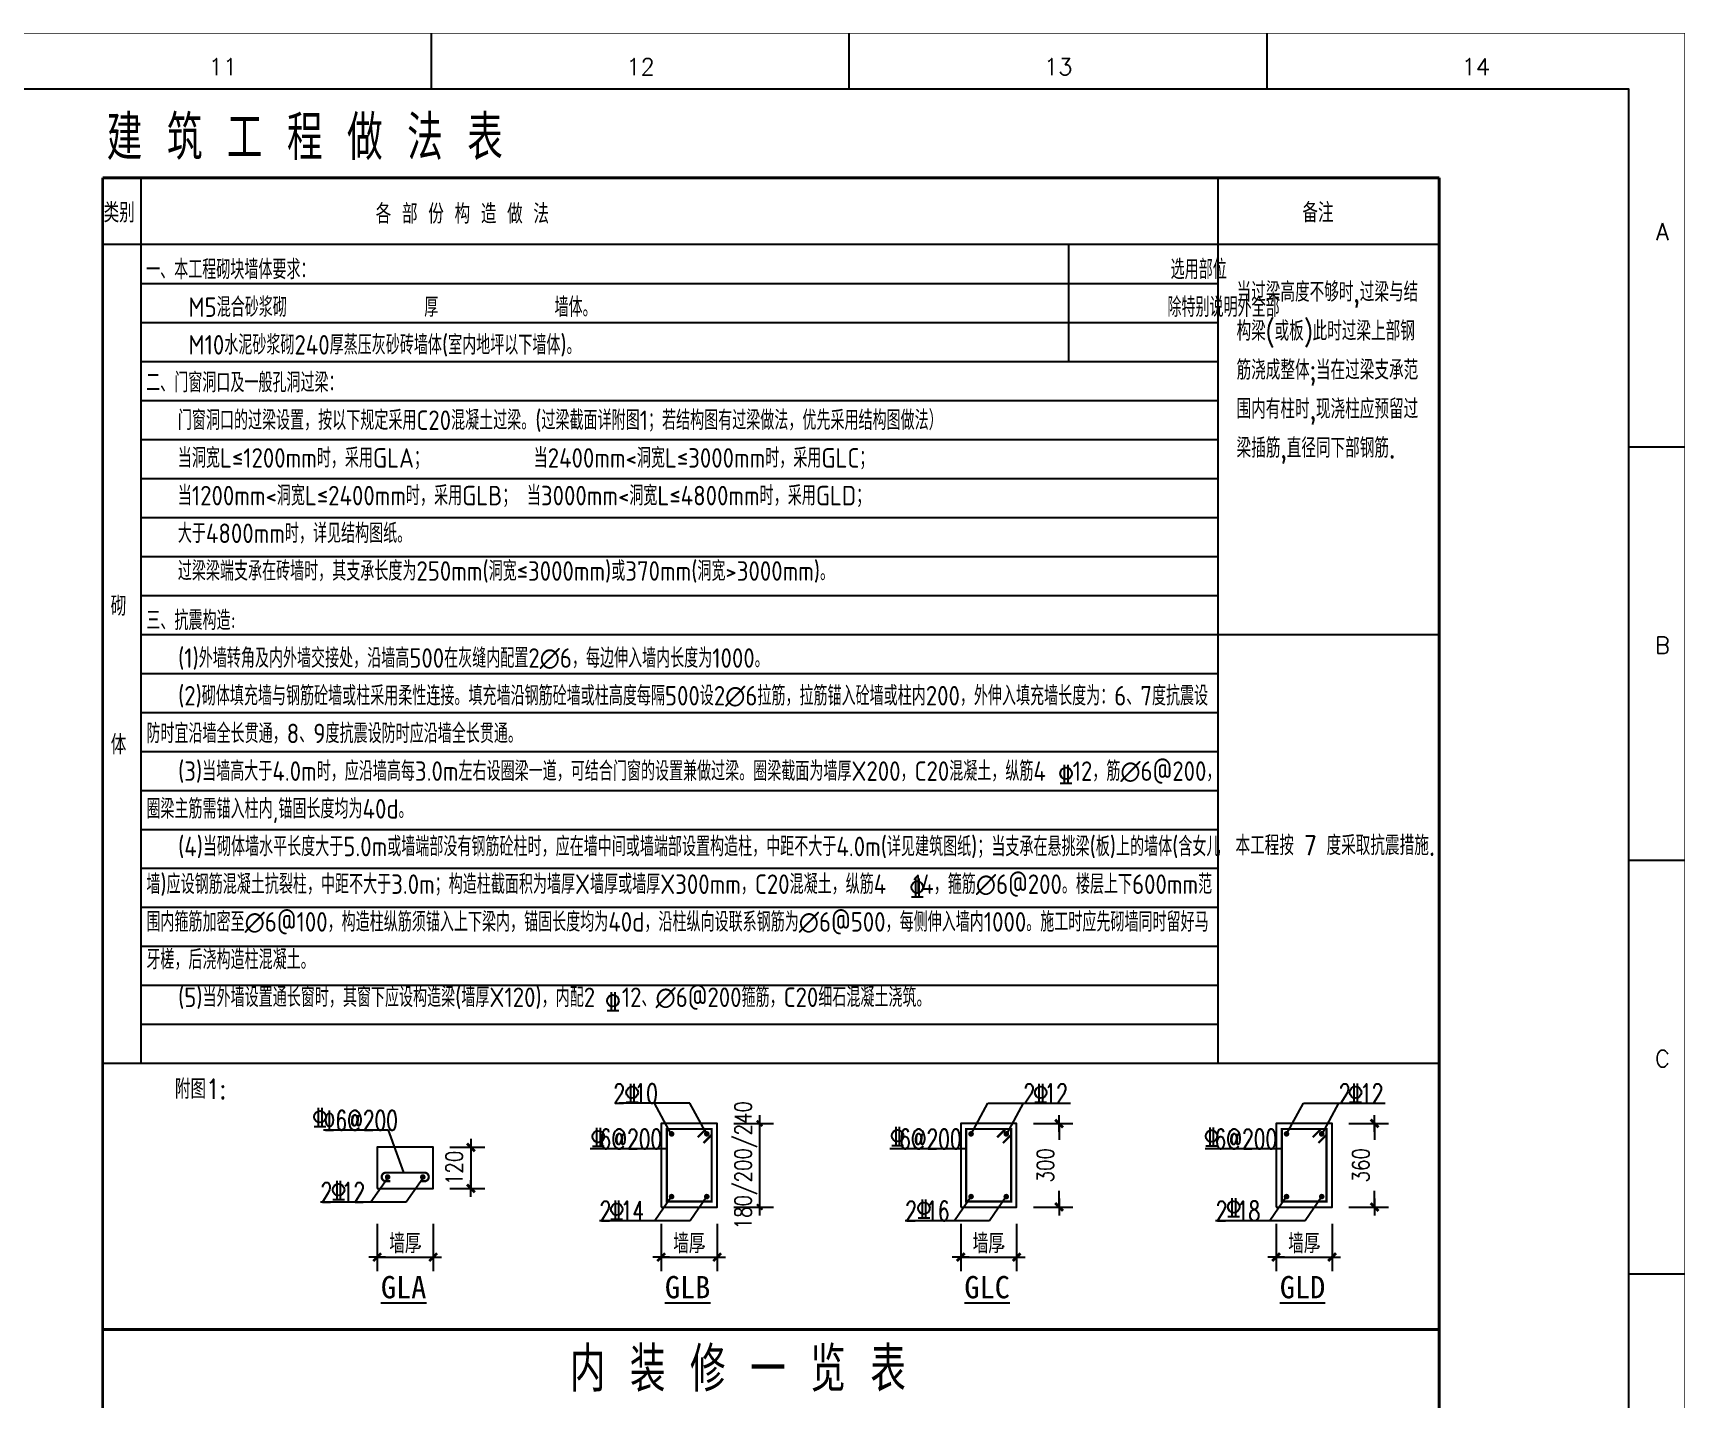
# Model space of a CAD drawing. Header units: millimetres. Extents: x 172649 to 472543, y 238332 to 449264.
# Drawn here: x 390762 to 420425, y 424716 to 449244 of the extents above; entities that cross this region are included whole.
import ezdxf
from ezdxf.enums import TextEntityAlignment as Align

# ---------------------------------------------------------------- set-up
doc = ezdxf.new("R2010")
doc.units = ezdxf.units.MM
doc.header["$LTSCALE"] = 1000
for name, color, linetype in [('BAR', 1, 'Continuous'), ('NOTES', 4, 'Continuous'), ('PUB_DIM', 3, 'Continuous'), ('PUB_TEXT', 7, 'Continuous'), ('工程做法表', 251, 'Continuous')]:
    doc.layers.add(name, color=color, linetype=linetype)
doc.styles.add('BIGFONT', font='geditxt.shx', dxfattribs={"bigfont": 'hztxt.shx'})
doc.styles.add('DIM_FONT', font='SIMPLEX.shx', dxfattribs={"width": 0.8})
doc.styles.add('HZ', font='geditxt.shx', dxfattribs={"width": 0.75, "bigfont": 'hzfs_1.shx'})
doc.styles.add('ST', font='SimSun.ttf', dxfattribs={"width": 0.8})
doc.styles.get("Standard").update_dxf_attribs({"font": 'txt', "bigfont": 'gbcbig.shx'})
doc.dimstyles.new('DIMN', dxfattribs={"dimtxt": 300, "dimasz": 1, "dimexe": 250, "dimexo": 300, "dimgap": 150, "dimtad": 1, "dimdec": 0, "dimzin": 0, "dimdsep": 46, "dimtxsty": 'DIM_FONT', "dimblk": '_DIMX', "dimcen": 0.09, "dimclrt": 7, "dimadec": 0, "dimazin": 0, "dimtfac": 1, "dimtdec": 0, "dimtix": 1, "dimtmove": 2, "dimatfit": 3, "dimldrblk": '_DIMX', "dimfxl": 1, "dimtolj": 1, "dimtzin": 0, "dimarcsym": 0})

# ---------------------------------------------------------------- blocks, each defined once
blk = doc.blocks.new('_DIMX')
blk.add_line((-150, 0), (150, 0))
at = {"const_width": 50}
blk.add_lwpolyline([(-70, -70), (70, 70)], dxfattribs=at)
blk = doc.blocks.new('*D27')
at = {"layer": 'DEFPOINTS', "color": 0}
for p in [(397948, 429235), (397948, 428498), (398625, 428498)]:
    blk.add_point(p, dxfattribs=at)
at = {"layer": 'PUB_DIM', "color": 0, "lineweight": -2}
for p, q in [((398248, 429235), (398875, 429235)), ((398625, 429236), (398625, 429237)), ((398625, 429235), (398625, 428498)), ((398248, 428498), (398875, 428498)), ((398625, 428497), (398625, 428496))]:
    blk.add_line(p, q, dxfattribs=at)
for p, rotation in [((398625, 429235), 270), ((398625, 428498), 90)]:
    blk.add_blockref('_DIMX', p, dxfattribs=dict(at, rotation=rotation))
at = {"layer": 'PUB_DIM', "color": 7, "insert": (398325, 428866), "char_height": 300, "attachment_point": 5, "rotation": 90, "style": 'DIM_FONT'}
blk.add_mtext('\\A1;120', dxfattribs=at)
blk = doc.blocks.new('_ArchTick')
at = {"color": 0, "linetype": 'ByBlock', "const_width": 0.4}
blk.add_lwpolyline([(-0.5, -0.5), (0.5, 0.5)], dxfattribs=at)
blk = doc.blocks.new('*D28')
at = {"layer": 'DEFPOINTS', "color": 0}
for p in [(408425, 429663), (408425, 428163), (409186, 428163)]:
    blk.add_point(p, dxfattribs=at)
at = {"layer": 'PUB_DIM', "color": 0, "lineweight": -2}
for p, q in [((408725, 429663), (409436, 429663)), ((409186, 429662), (409186, 429372)), ((409186, 428164), (409186, 428455)), ((408725, 428163), (409436, 428163))]:
    blk.add_line(p, q, dxfattribs=at)
for p, rotation in [((409186, 429663), 90), ((409186, 428163), 270)]:
    blk.add_blockref('_DIMX', p, dxfattribs=dict(at, rotation=rotation))
at = {"layer": 'PUB_DIM', "color": 7, "insert": (408940, 428913), "char_height": 300, "attachment_point": 5, "rotation": 90, "style": 'DIM_FONT'}
blk.add_mtext('\\A1;300', dxfattribs=at)
blk = doc.blocks.new('*D29')
at = {"layer": 'DEFPOINTS', "color": 0}
for p in [(414089, 429663), (414089, 428163), (414851, 428163)]:
    blk.add_point(p, dxfattribs=at)
at = {"layer": 'PUB_DIM', "color": 0, "lineweight": -2}
for p, q in [((414389, 429663), (415101, 429663)), ((414851, 429662), (414851, 429372)), ((414851, 428164), (414851, 428455)), ((414389, 428163), (415101, 428163))]:
    blk.add_line(p, q, dxfattribs=at)
for p, rotation in [((414851, 429663), 90), ((414851, 428163), 270)]:
    blk.add_blockref('_DIMX', p, dxfattribs=dict(at, rotation=rotation))
at = {"layer": 'PUB_DIM', "color": 7, "insert": (414605, 428913), "char_height": 300, "attachment_point": 5, "rotation": 90, "style": 'DIM_FONT'}
blk.add_mtext('\\A1;360', dxfattribs=at)
blk = doc.blocks.new('GEDI_WK_A11')
at = {"color": 3}
for p, q in [((825, 584), (825, 594)), ((900, 584), (900, 594)), ((975, 584), (975, 594)), ((1040, 519.75), (1050, 519.75)), ((1040, 445.5), (1050, 445.5)), ((1040, 371.25), (1050, 371.25))]:
    blk.add_line(p, q, dxfattribs=at)
blk.add_lwpolyline([(0, 0, 0.1, 0.1, 0), (1050, 0, 0.1, 0.1, 0), (1050, 594, 0.1, 0.1, 0), (0, 594, 0.1, 0.1, 0)], format="xyseb", close=True, dxfattribs=at)
blk.add_lwpolyline([(25, 10), (1040, 10), (1040, 584), (25, 584)], close=True, dxfattribs=at)
for s, p in [('11', (787.5, 588)), ('12', (862.5, 588)), ('13', (937.5, 588)), ('14', (1012.5, 588))]:
    blk.add_text(s, height=3, dxfattribs=at).set_placement(p, align=Align.MIDDLE)
for s, p in [('A', (1046, 556.88)), ('B', (1046, 482.62)), ('C', (1046, 408.38))]:
    blk.add_text(s, height=3, dxfattribs=at).set_placement(p, align=Align.CENTER)

msp = doc.modelspace()

# ---------------------------------------------------------------- linework, layer by layer
at = {"color": 3}
for points in [[(402041.9, 428163.2), (403047.1, 428163.2), (403047.1, 429663.2), (402041.9, 429663.2)], [(407419.5, 428163.2), (408424.6, 428163.2), (408424.6, 429663.2), (407419.5, 429663.2)], [(413084.2, 428163.2), (414089.3, 428163.2), (414089.3, 429663.2), (413084.2, 429663.2)], [(396942.8, 428498), (397948, 428498), (397948, 429234.9), (396942.8, 429234.9)]]:
    msp.add_lwpolyline(points, close=True, dxfattribs=at)
at = {"layer": 'BAR', "color": 3, "const_width": 40}
for points in [[(402141.9, 428263.2), (402947.1, 428263.2), (402947.1, 429563.2), (402141.9, 429563.2)], [(407519.5, 428263.2), (408324.6, 428263.2), (408324.6, 429563.2), (407519.5, 429563.2)], [(413184.2, 428263.2), (413989.3, 428263.2), (413989.3, 429563.2), (413184.2, 429563.2)]]:
    msp.add_lwpolyline(points, close=True, dxfattribs=at)
at = {"layer": 'BAR', "color": 3, "const_width": 50}
for points in [[(402203.5, 429476.3, 1), (402253.5, 429476.3, 1)], [(402885.5, 429476.3, -1), (402835.5, 429476.3, -1)], [(407581.1, 429476.3, 1), (407631.1, 429476.3, 1)], [(408263, 429476.3, -1), (408213, 429476.3, -1)], [(413245.8, 429476.3, 1), (413295.8, 429476.3, 1)], [(413927.7, 429476.3, -1), (413877.7, 429476.3, -1)], [(397104.4, 428701.2, -1), (397154.4, 428701.2, -1)], [(397786.3, 428701.2, 1), (397736.3, 428701.2, 1)], [(402203.5, 428350.1, -1), (402253.5, 428350.1, -1)], [(402885.5, 428350.1, 1), (402835.5, 428350.1, 1)], [(407581.1, 428350.1, -1), (407631.1, 428350.1, -1)], [(408263, 428350.1, 1), (408213, 428350.1, 1)], [(413245.8, 428350.1, -1), (413295.8, 428350.1, -1)], [(413927.7, 428350.1, 1), (413877.7, 428350.1, 1)]]:
    msp.add_lwpolyline(points, format="xyb", close=True, dxfattribs=at)
at = {"layer": 'BAR', "color": 3, "const_width": 40}
for points in [[(402846.9, 429563.2), (402698.4, 429414.8)], [(408224.4, 429563.2), (408076, 429414.8)], [(413889.1, 429563.2), (413740.7, 429414.8)], [(402947.1, 429458.7), (402800.8, 429312.5)], [(408324.6, 429458.7), (408178.3, 429312.5)], [(413989.3, 429458.7), (413843, 429312.5)]]:
    msp.add_lwpolyline(points, dxfattribs=at)
msp.add_lwpolyline([(397175.4, 428625.4), (397100.7, 428625.4, -0.9975639), (397100.3, 428780.7, -0.0015201), (397100.6, 428780.7), (397790.2, 428780.7, -0.0013339), (397790.4, 428780.7, -0.9978618), (397790, 428625.4), (397715.3, 428625.4)], format="xyb", dxfattribs=at)
at = {"layer": 'NOTES', "color": 3}
for p, q in [((402558.6, 430025), (401285.4, 430025)), ((402219.7, 429469.2), (401919.7, 430025)), ((402858.6, 429469.2), (402558.6, 430025)), ((407608, 429469.2), (407908, 430025)), ((407908, 430025), (409390.3, 430025)), ((408246.8, 429469.2), (408546.8, 430025)), ((413272.7, 429469.2), (413572.7, 430025)), ((413572.7, 430025), (415044.1, 430025)), ((413911.5, 429469.2), (414211.5, 430025)), ((397143.9, 429543.8), (395980.7, 429543.8)), ((397419, 428780.7), (397143.9, 429543.8)), ((402141.9, 429209.1), (400767.4, 429209.1)), ((407519.5, 429209.1), (406145, 429209.1)), ((413184.2, 429209.1), (411809.6, 429209.1)), ((397129.4, 428676.2), (396829.4, 428252.1)), ((397761.3, 428676.2), (397461.3, 428252.1)), ((402228.5, 428350.1), (401928.5, 427917.4)), ((402860.5, 428350.1), (402560.5, 427917.4)), ((407606.1, 428350.1), (407306.1, 427917.4)), ((408238, 428350.1), (407938, 427917.4)), ((413270.8, 428350.1), (412970.8, 427917.4)), ((413902.7, 428350.1), (413602.7, 427917.4)), ((397461.3, 428252.1), (395925.9, 428252.1)), ((402560.5, 427917.4), (400936.4, 427917.4)), ((407938, 427917.4), (406422.8, 427917.4)), ((413602.7, 427917.4), (411997.8, 427917.4))]:
    msp.add_line(p, q, dxfattribs=at)
at = {"layer": 'PUB_DIM'}
for p, q in [((403808.7, 429813.2), (403808.7, 428013.2)), ((403347.1, 429663.2), (404058.7, 429663.2)), ((403347.1, 428163.2), (404058.7, 428163.2))]:
    msp.add_line(p, q, dxfattribs=at)
at = {"layer": 'PUB_TEXT'}
for p, q in [((409280.5, 436105.9), (409280.5, 435773.4)), ((409343.5, 436105.9), (409343.5, 435773.4)), ((409207, 435773.4), (409417, 435773.4)), ((406607.5, 434063.9), (406607.5, 433731.4)), ((406670.5, 434063.9), (406670.5, 433731.4)), ((406534, 433731.4), (406744, 433731.4)), ((401143.5, 432023.9), (401143.5, 431691.4)), ((401206.5, 432023.9), (401206.5, 431691.4)), ((401070, 431691.4), (401280, 431691.4)), ((401489.2, 430377.3), (401489.2, 430044.8)), ((401552.2, 430377.3), (401552.2, 430044.8)), ((408825.2, 430377.3), (408825.2, 430044.8)), ((408888.2, 430377.3), (408888.2, 430044.8)), ((414477.2, 430379.3), (414477.2, 430046.8)), ((414540.2, 430379.3), (414540.2, 430046.8)), ((395884.2, 429941.3), (395884.2, 429608.8)), ((395947.2, 429941.3), (395947.2, 429608.8)), ((401415.7, 430044.8), (401625.7, 430044.8)), ((408751.7, 430044.8), (408961.7, 430044.8)), ((414403.7, 430046.8), (414613.7, 430046.8)), ((395810.7, 429608.8), (396020.7, 429608.8)), ((400880.2, 429585.3), (400880.2, 429252.8)), ((400943.2, 429585.3), (400943.2, 429252.8)), ((406254.2, 429600.3), (406254.2, 429267.8)), ((406317.2, 429600.3), (406317.2, 429267.8)), ((411892.2, 429593.3), (411892.2, 429260.8)), ((411955.2, 429593.3), (411955.2, 429260.8)), ((400806.7, 429252.8), (401016.7, 429252.8)), ((406180.7, 429267.8), (406390.7, 429267.8)), ((411818.7, 429260.8), (412028.7, 429260.8)), ((396216.2, 428630.3), (396216.2, 428297.8)), ((396279.2, 428630.3), (396279.2, 428297.8)), ((396142.7, 428297.8), (396352.7, 428297.8)), ((401213.2, 428279.3), (401213.2, 427946.8)), ((401276.2, 428279.3), (401276.2, 427946.8)), ((406727.2, 428298.3), (406727.2, 427965.8)), ((406790.2, 428298.3), (406790.2, 427965.8)), ((412291.2, 428323.3), (412291.2, 427990.8)), ((412354.2, 428323.3), (412354.2, 427990.8)), ((401139.7, 427946.8), (401349.7, 427946.8)), ((406653.7, 427965.8), (406863.7, 427965.8)), ((412217.7, 427990.8), (412427.7, 427990.8))]:
    msp.add_line(p, q, dxfattribs=at)
for centre in [(409312, 435948.4), (406639, 433906.4), (401175, 431866.4), (401520.7, 430219.8), (408856.7, 430219.8), (414508.7, 430221.8), (395915.7, 429783.8), (400911.7, 429427.8), (406285.7, 429442.8), (411923.7, 429435.8), (396247.7, 428472.8), (401244.7, 428121.8), (406758.7, 428140.8), (412322.7, 428165.8)]:
    msp.add_circle(centre, 105, dxfattribs=at)
at = {"layer": '工程做法表', "const_width": 50}
for points in [[(416011.5, 446644.7), (392011.5, 446644.7)], [(416011.5, 446644.7), (416011.5, 397718), (392011.5, 397718), (392011.5, 446644.7)], [(392008.9, 425963.4), (416011.5, 425963.4)], [(392008.9, 425963.4), (416008.9, 425963.4)]]:
    msp.add_lwpolyline(points, dxfattribs=at)
at = {"layer": '工程做法表'}
for points in [[(392698.8, 446644.7), (392698.8, 430744.7)], [(412036.5, 446644.7), (412036.5, 430744.7)], [(416011.4, 445444.7), (392011.4, 445444.7)], [(409356.5, 445444.7), (409356.5, 443344.7)], [(392703.1, 444744.7), (412036.5, 444744.7)], [(392703.1, 444044.7), (412036.5, 444044.7)], [(392703.1, 443344.7), (412036.5, 443344.7)], [(392703.1, 442644.7), (412036.5, 442644.7)], [(392703.1, 441944.7), (412036.5, 441944.7)], [(392703.1, 441244.7), (412036.5, 441244.7)], [(392703.1, 440544.7), (412036.5, 440544.7)], [(392703.1, 439844.7), (412036.5, 439844.7)], [(392703.1, 439144.7), (412036.5, 439144.7)], [(392703.1, 438444.7), (416011.5, 438444.7)], [(392703.1, 437744.7), (412036.5, 437744.7)], [(392703.1, 437044.7), (412036.5, 437044.7)], [(392703.1, 436344.7), (412036.5, 436344.7)], [(392703.1, 435644.7), (412036.5, 435644.7)], [(392703.1, 434944.7), (412036.5, 434944.7)], [(392703.1, 434244.7), (412036.5, 434244.7)], [(392703.1, 433544.7), (412036.5, 433544.7)], [(392703.1, 432844.7), (412036.5, 432844.7)], [(392703.1, 432144.7), (412036.5, 432144.7)], [(392703.1, 431444.7), (412036.5, 431444.7)], [(392011.4, 430744.7), (416011.4, 430744.7)]]:
    msp.add_lwpolyline(points, dxfattribs=at)

# ---------------------------------------------------------------- block references
at = {"xscale": 100, "yscale": 100, "zscale": 100}
msp.add_blockref('GEDI_WK_A11', (315419.8, 389838.8), dxfattribs=at)
at = {"layer": 'PUB_DIM', "xscale": 100, "yscale": 100, "zscale": 100}
for p, rotation in [((403808.7, 429663.2), 90), ((403808.7, 428163.2), 270)]:
    msp.add_blockref('_ArchTick', p, dxfattribs=dict(at, rotation=rotation))

# ---------------------------------------------------------------- texts
at = {"layer": 'NOTES', "color": 3, "style": 'ST'}
for s, p in [('%%uGLA', (397008.7, 426524)), ('%%UGLB', (402107.8, 426524)), ('%%UGLC', (407485.3, 426524)), ('%%UGLD', (413150, 426524))]:
    msp.add_text(s, height=400, dxfattribs=at).set_placement(p)
at = {"layer": 'PUB_DIM', "color": 7, "insert": (403562.4, 428913.2), "char_height": 300, "attachment_point": 5, "rotation": 90, "style": 'DIM_FONT'}
msp.add_mtext('\\A1;180/200/240', dxfattribs=at)
at = {"layer": 'PUB_TEXT', "style": 'HZ'}
for s, height, width, p in [('建 筑 工 程 做 法 表 ', 800, 0.8, (392085, 446963.9)), ('2 10', 350, 0.7, (401184.7, 430025)), ('2 12', 350, 0.7, (408546.8, 430025)), ('2 12', 350, 0.7, (414211.5, 430025)), ('%%1316@200', 350, 0.7, (395980.7, 429543.8)), (' 6@200', 350, 0.7, (400767.4, 429209.1)), (' 6@200', 350, 0.7, (406145, 429209.1)), (' 6@200', 350, 0.7, (411809.6, 429209.1)), ('2 12', 350, 0.7, (395925.9, 428252.1)), ('2 14', 350, 0.7, (400936.4, 427917.4)), ('2 16', 350, 0.7, (406422.8, 427917.4)), ('2 18', 350, 0.7, (411998, 427917.4)), (' 内 装 修 一 览 表 ', 800, 0.8, (399962.3, 424848.9))]:
    msp.add_text(s, height=height, dxfattribs=dict(at, width=width)).set_placement(p)
at = {"layer": 'PUB_TEXT', "linetype": 'Continuous', "style": 'BIGFONT', "width": 0.8}
for s, p in [('类别', (392309.3, 445842.7)), ('备注', (413835.1, 445842.7)), ('砌', (392297.5, 438779.7)), ('体', (392297.5, 436291.5))]:
    msp.add_text(s, height=350, dxfattribs=at).set_placement(p, align=Align.CENTER)
for s, p in [('各 部 份 构 造 做 法', (396915.5, 445821.6)), ('附图1:', (393308.6, 430106.4)), ('墙厚', (397159.3, 427332.2)), ('墙厚', (402258.4, 427332.2)), ('墙厚', (407635.9, 427332.2)), ('墙厚', (413300.6, 427332.2))]:
    msp.add_text(s, height=350, dxfattribs=at).set_placement(p)
at = {"layer": 'PUB_TEXT', "linetype": 'Continuous', "char_height": 350, "attachment_point": 1}
for s, insert, width, line_spacing_factor, style in [('\\A1;{\\Fgbenor,gbcbig|c134;\\W1;一、本工程砌块墙体要求：                                                                                 选用部位\\P    M5混合砂浆砌 \\C6;            \\C256;厚           墙体。                                                      除特别说明外全部\\P    M10水泥砂浆砌240厚蒸压灰砂砖墙体(室内地坪以下墙体)。\\P二、门窗洞口及一般孔洞过梁：  \\P   门窗洞口的过梁设置，按以下规定采用C20混凝土过梁。(过梁截面详附图1；若结构图有过梁做法，优先采用结构图做法）  \\P   当洞宽L≤1200mm时，采用GLA；          当2400mm<洞宽L≤3000mm时，采用GLC；\\P   当1200mm<洞宽L≤2400mm时，采用GLB； 当3000mm<洞宽L≤4800mm时，采用GLD； \\P   大于4800mm时，详见结构图纸。\\P   过梁梁端支承在砖墙时，其支承长度为250mm(洞宽≤3000mm)或370mm(洞宽>3000mm)。}', (392793.1, 445173.5), 19243.407, 1.16, 'BIGFONT'), ('当过梁高度不够时,过梁与结构梁(或板)此时过梁上部钢筋浇成整体;当在过梁支承范围内有柱时,现浇柱应预留过梁插筋,直径同下部钢筋.', (412373, 444768.7), 3394.279, 1.2, 'HZ'), ('\\A1;{\\Fgbenor,gbcbig|c134;\\W1;三、抗震构造:\\P   (1)外墙转角及内外墙交接处，沿墙高500在灰缝内配置2∅6，每边伸入墙内长度为1000。\\P   (2)砌体填充墙与钢筋砼墙或柱采用柔性连接。填充墙沿钢筋砼墙或柱高度每隔\\C6;500\\C256;设2∅6拉筋，拉筋锚入砼墙或柱内200，外伸入填充墙长度为：6、7度抗震设防时宜沿墙全长贯通，8、9度抗震设防时应沿墙全长贯通。 \\P   (3)当墙高大于4.0m时，应沿墙高每3.0m左右设圈梁一道，可结合门窗的设置兼做过梁。圈梁截面为墙厚X200，C20混凝土，纵筋4\\Fgeditxt,dxt|c134;  \\Fgbenor,gbcbig|c134;12，筋∅6@200， 圈梁主筋需锚入柱内,锚固长度均为40d。\\P   (4)当砌体墙水平长度大于5.0m或墙端部没有钢筋砼柱时，应在墙中间或墙端部设置构造柱，中距不大于4.0m(详见建筑图纸)；当支承在悬挑梁(板)上的墙体(含女儿墙)应设钢筋混凝土抗裂柱，中距不大于3.0m；构造柱截面积为墙厚X墙厚或墙厚X300mm，C20混凝土，纵筋4\\Fgeditxt,dxt|c134;  \\Fgbenor,gbcbig|c134;14，箍筋∅6@200。楼层上下600mm范围内箍筋加密至∅6@100，构造柱纵筋须锚入上下梁内，锚固长度均为40d，沿柱纵向设联系钢筋为∅6@500，每侧伸入墙内1000。施工时应先砌墙同时留好马牙槎，后浇构造柱混凝土。\\P   (5)当外墙设置通长窗时，其窗下应设构造梁(墙厚X120)，内配2\\Fgeditxt,dxt|c134;  \\Fgbenor,gbcbig|c134;12、∅6@200箍筋，C20细石混凝土浇筑。}', (392797.3, 438872.5), 19243.407, 1.16, 'BIGFONT'), ('本工程按 {\\C6;7} 度采取抗震措施.', (412353.6, 434830.8), 3394.279, 1.2, 'HZ')]:
    msp.add_mtext(s, dxfattribs=dict(at, insert=insert, width=width, line_spacing_factor=line_spacing_factor, style=style))

# ---------------------------------------------------------------- dimensions: what is measured, and where the dimension line sits
at = {"layer": 'PUB_DIM'}
for base, p1, p2, text, picture, middle in [((409186.2, 428163.2), (408424.6, 429663.2), (408424.6, 428163.2), '300', '*D28', (408940, 428913.2)), ((414850.9, 428163.2), (414089.3, 429663.2), (414089.3, 428163.2), '360', '*D29', (414604.7, 428913.2))]:
    dim = msp.add_linear_dim(base=base, p1=p1, p2=p2, angle=270, text=text, dimstyle='DIMN', dxfattribs=at)
    dim.commit()
    dim.dimension.update_dxf_attribs({"geometry": picture, "text_midpoint": middle, "dimtype": 128})
dim = msp.add_linear_dim(base=(398624.6, 428498), p1=(397948, 429234.9), p2=(397948, 428498), angle=270, text='120', dimstyle='DIMN', dxfattribs=at)
dim.commit()
dim.dimension.update_dxf_attribs({"geometry": '*D27', "text_midpoint": (398324.6, 428866.4)})
for base, p1, p2, location in [((397948, 427263.1), (396942.8, 428163.2), (397948, 428163.2), (397704.9, 427593.1)), ((403047.1, 427263.1), (402041.9, 428163.2), (403047.1, 428163.2), (402804, 427593.1)), ((408424.6, 427263.1), (407419.5, 428163.2), (408424.6, 428163.2), (408181.6, 427593.1)), ((414089.3, 427263.1), (413084.2, 428163.2), (414089.3, 428163.2), (413846.3, 427593.1))]:
    msp.add_linear_dim(base=base, p1=p1, p2=p2, location=location, text='.', dimstyle='DIMN', dxfattribs=at).render()

doc.saveas('drawing.dxf')
